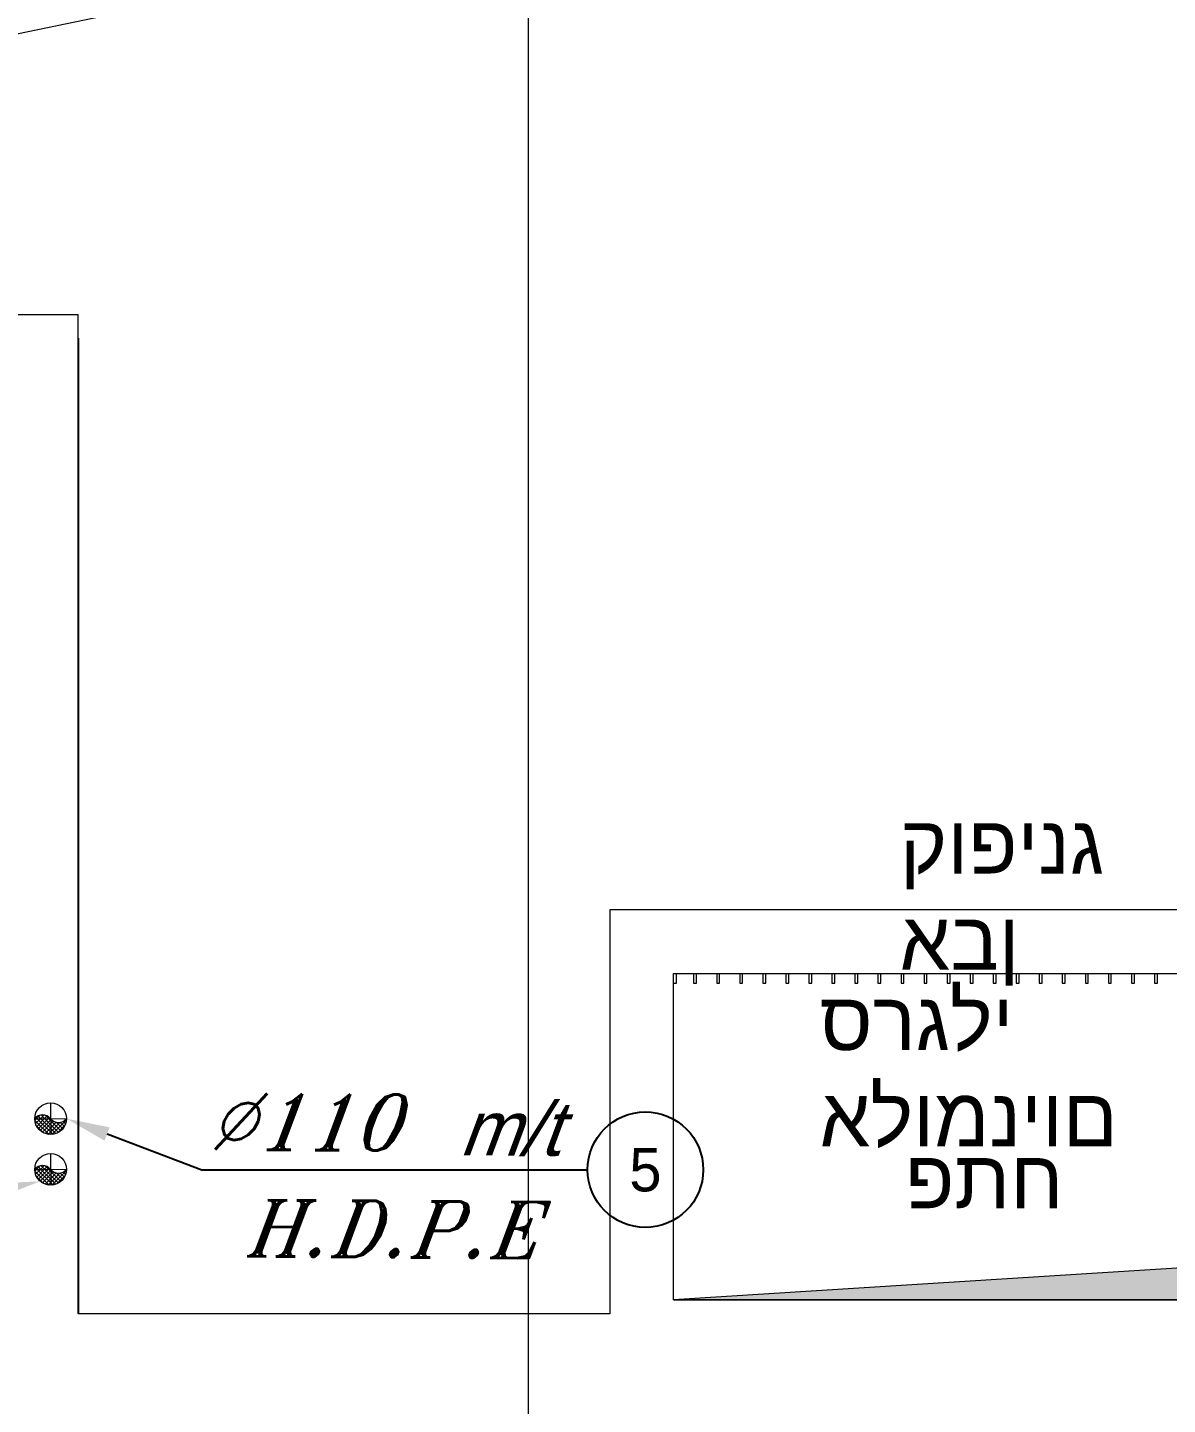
# Model space of a CAD drawing. Header units: centimetres. Extents: x 14435 to 32127, y -4289 to 2500.
# Drawn here: x 15798.1 to 16192.5, y -1608.1 to -1131.5 of the extents above; entities that cross this region are included whole.
import ezdxf
from ezdxf import colors
from ezdxf.entities.mleader import LeaderData, LeaderLine
from ezdxf.enums import TextEntityAlignment as Align
from ezdxf.math import Vec2, Vec3

# ---------------------------------------------------------------- set-up
doc = ezdxf.new("R2010")
doc.units = ezdxf.units.CM
for name, color, linetype in [('A', 251, 'Continuous'), ('hot water', 1, 'Continuous'), ('num of plumbing', 250, 'Continuous')]:
    doc.layers.add(name, color=color, linetype=linetype)
for name, color, linetype, lineweight in [('A-DETL', 7, 'Continuous', 5), ('A-DETL-GENF', 7, 'Continuous', 5), ('A-FLOR', 7, 'Continuous', 13), ('A-GLAZ-CWMG', 7, 'Continuous', 5), ('A-WALL', 7, 'Continuous', 13), ('G-ANNO-TEXT', 7, 'Continuous', 5)]:
    doc.layers.add(name, color=color, linetype=linetype, lineweight=lineweight)
doc.layers.add('G-ANNO-SYMB', color=240, linetype='Continuous', lineweight=5, true_color=0xff2227)
doc.styles.add('Arial_3', font='arial.ttf', dxfattribs={"height": 15})
doc.styles.add('MUR', font='MIRYL', dxfattribs={"oblique": 20})
doc.styles.add('RUM', font='ROMANT', dxfattribs={"oblique": 20})

# ---------------------------------------------------------------- blocks, each defined once
blk = doc.blocks.new('Rectangular Mullion - פרופיל מרובע 4_1-1043220-גג - Dependent 1')
at = {"layer": 'A-GLAZ-CWMG'}
for p, q in [((0, 2), (-1, 2)), ((-1, 2), (-1, -1.28))]:
    blk.add_line(p, q, dxfattribs=at)
blk = doc.blocks.new('Rectangular Mullion - פרופיל מרובע 4_1-1043214-גג - Dependent 1')
at = {"layer": 'A-GLAZ-CWMG'}
for p, q in [((-0.5, -1.28), (-0.5, 2)), ((-0.5, 2), (0.5, 2)), ((0.5, 2), (0.5, -1.28))]:
    blk.add_line(p, q, dxfattribs=at)
blk = doc.blocks.new('Rectangular Mullion - פרופיל מרובע 4_1-V323-גג - Dependent 1')
at = {"layer": 'A-GLAZ-CWMG'}
for p, q in [((-0.5, -1.28), (-0.5, 2)), ((-0.5, 2), (0.5, 2)), ((0.5, 2), (0.5, -1.28))]:
    blk.add_line(p, q, dxfattribs=at)
blk = doc.blocks.new('Rectangular Mullion - פרופיל מרובע 4_1-V324-גג - Dependent 1')
at = {"layer": 'A-GLAZ-CWMG'}
for p, q in [((-0.5, -1.28), (-0.5, 2)), ((-0.5, 2), (0.5, 2)), ((0.5, 2), (0.5, -1.28))]:
    blk.add_line(p, q, dxfattribs=at)
blk = doc.blocks.new('Rectangular Mullion - פרופיל מרובע 4_1-V325-גג - Dependent 1')
at = {"layer": 'A-GLAZ-CWMG'}
for p, q in [((-0.5, -1.28), (-0.5, 2)), ((-0.5, 2), (0.5, 2)), ((0.5, 2), (0.5, -1.28))]:
    blk.add_line(p, q, dxfattribs=at)
blk = doc.blocks.new('Rectangular Mullion - פרופיל מרובע 4_1-V326-גג - Dependent 1')
at = {"layer": 'A-GLAZ-CWMG'}
for p, q in [((-0.5, -1.28), (-0.5, 2)), ((-0.5, 2), (0.5, 2)), ((0.5, 2), (0.5, -1.28))]:
    blk.add_line(p, q, dxfattribs=at)
blk = doc.blocks.new('Rectangular Mullion - פרופיל מרובע 4_1-V327-גג - Dependent 1')
at = {"layer": 'A-GLAZ-CWMG'}
for p, q in [((-0.5, -1.28), (-0.5, 2)), ((-0.5, 2), (0.5, 2)), ((0.5, 2), (0.5, -1.28))]:
    blk.add_line(p, q, dxfattribs=at)
blk = doc.blocks.new('Rectangular Mullion - פרופיל מרובע 4_1-V328-גג - Dependent 1')
at = {"layer": 'A-GLAZ-CWMG'}
for p, q in [((-0.5, -1.28), (-0.5, 2)), ((-0.5, 2), (0.5, 2)), ((0.5, 2), (0.5, -1.28))]:
    blk.add_line(p, q, dxfattribs=at)
blk = doc.blocks.new('Rectangular Mullion - פרופיל מרובע 4_1-V329-גג - Dependent 1')
at = {"layer": 'A-GLAZ-CWMG'}
for p, q in [((-0.5, -1.28), (-0.5, 2)), ((-0.5, 2), (0.5, 2)), ((0.5, 2), (0.5, -1.28))]:
    blk.add_line(p, q, dxfattribs=at)
blk = doc.blocks.new('Rectangular Mullion - פרופיל מרובע 4_1-V330-גג - Dependent 1')
at = {"layer": 'A-GLAZ-CWMG'}
for p, q in [((-0.5, -1.28), (-0.5, 2)), ((-0.5, 2), (0.5, 2)), ((0.5, 2), (0.5, -1.28))]:
    blk.add_line(p, q, dxfattribs=at)
blk = doc.blocks.new('Rectangular Mullion - פרופיל מרובע 4_1-V331-גג - Dependent 1')
at = {"layer": 'A-GLAZ-CWMG'}
for p, q in [((-0.5, -1.28), (-0.5, 2)), ((-0.5, 2), (0.5, 2)), ((0.5, 2), (0.5, -1.28))]:
    blk.add_line(p, q, dxfattribs=at)
blk = doc.blocks.new('Rectangular Mullion - פרופיל מרובע 4_1-V332-גג - Dependent 1')
at = {"layer": 'A-GLAZ-CWMG'}
for p, q in [((-0.5, -1.28), (-0.5, 2)), ((-0.5, 2), (0.5, 2)), ((0.5, 2), (0.5, -1.28))]:
    blk.add_line(p, q, dxfattribs=at)
blk = doc.blocks.new('Rectangular Mullion - פרופיל מרובע 4_1-V333-גג - Dependent 1')
at = {"layer": 'A-GLAZ-CWMG'}
for p, q in [((-0.5, -1.28), (-0.5, 2)), ((-0.5, 2), (0.5, 2)), ((0.5, 2), (0.5, -1.28))]:
    blk.add_line(p, q, dxfattribs=at)
blk = doc.blocks.new('Rectangular Mullion - פרופיל מרובע 4_1-V334-גג - Dependent 1')
at = {"layer": 'A-GLAZ-CWMG'}
for p, q in [((-0.5, -1.28), (-0.5, 2)), ((-0.5, 2), (0.5, 2)), ((0.5, 2), (0.5, -1.28))]:
    blk.add_line(p, q, dxfattribs=at)
blk = doc.blocks.new('Rectangular Mullion - פרופיל מרובע 4_1-V335-גג - Dependent 1')
at = {"layer": 'A-GLAZ-CWMG'}
for p, q in [((-0.5, -1.28), (-0.5, 2)), ((-0.5, 2), (0.5, 2)), ((0.5, 2), (0.5, -1.28))]:
    blk.add_line(p, q, dxfattribs=at)
blk = doc.blocks.new('Rectangular Mullion - פרופיל מרובע 4_1-V336-גג - Dependent 1')
at = {"layer": 'A-GLAZ-CWMG'}
for p, q in [((-0.5, -1.28), (-0.5, 2)), ((-0.5, 2), (0.5, 2)), ((0.5, 2), (0.5, -1.28))]:
    blk.add_line(p, q, dxfattribs=at)
blk = doc.blocks.new('Rectangular Mullion - פרופיל מרובע 4_1-V337-גג - Dependent 1')
at = {"layer": 'A-GLAZ-CWMG'}
for p, q in [((-0.5, -1.28), (-0.5, 2)), ((-0.5, 2), (0.5, 2)), ((0.5, 2), (0.5, -1.28))]:
    blk.add_line(p, q, dxfattribs=at)
blk = doc.blocks.new('Rectangular Mullion - פרופיל מרובע 4_1-V338-גג - Dependent 1')
at = {"layer": 'A-GLAZ-CWMG'}
for p, q in [((-0.5, -1.28), (-0.5, 2)), ((-0.5, 2), (0.5, 2)), ((0.5, 2), (0.5, -1.28))]:
    blk.add_line(p, q, dxfattribs=at)
blk = doc.blocks.new('Rectangular Mullion - פרופיל מרובע 4_1-V339-גג - Dependent 1')
at = {"layer": 'A-GLAZ-CWMG'}
for p, q in [((-0.5, -1.28), (-0.5, 2)), ((-0.5, 2), (0.5, 2)), ((0.5, 2), (0.5, -1.28))]:
    blk.add_line(p, q, dxfattribs=at)
blk = doc.blocks.new('Rectangular Mullion - פרופיל מרובע 4_1-V340-גג - Dependent 1')
at = {"layer": 'A-GLAZ-CWMG'}
for p, q in [((-0.5, -1.28), (-0.5, 2)), ((-0.5, 2), (0.5, 2)), ((0.5, 2), (0.5, -1.28))]:
    blk.add_line(p, q, dxfattribs=at)
blk = doc.blocks.new('Rectangular Mullion - פרופיל מרובע 4_1-V341-גג - Dependent 1')
at = {"layer": 'A-GLAZ-CWMG'}
for p, q in [((-0.5, -1.28), (-0.5, 2)), ((-0.5, 2), (0.5, 2)), ((0.5, 2), (0.5, -1.28))]:
    blk.add_line(p, q, dxfattribs=at)
blk = doc.blocks.new('Rectangular Mullion - פרופיל מרובע 4_1-V342-גג - Dependent 1')
at = {"layer": 'A-GLAZ-CWMG'}
for p, q in [((-0.5, -1.28), (-0.5, 2)), ((-0.5, 2), (0.5, 2)), ((0.5, 2), (0.5, -1.28))]:
    blk.add_line(p, q, dxfattribs=at)
blk = doc.blocks.new('gag')
at = {"layer": 'A-DETL-GENF', "true_color": 0xc0c0c0}
blk.add_hatch(color=9, dxfattribs=at).paths.add_polyline_path([(49298.6, -12656.89), (49298.6, -12549.56), (49266.99, -12623.67), (48743.85, -12656.89), (49177.19, -12656.89)], flags=0)
at = {"layer": 'A-DETL', "color": 9, "true_color": 0xc0c0c0}
blk.add_line((49257.6, -12064.97), (48009.39, -12323.92), dxfattribs=at)
at = {"layer": 'A-DETL', "color": 7}
for p, q in [((49266.99, -12623.67), (48743.85, -12656.89)), ((48743.85, -12656.89), (49298.6, -12656.89))]:
    blk.add_line(p, q, dxfattribs=at)
at = {"layer": 'A-FLOR'}
for p, q in [((48537.87, -12315.92), (48009.43, -12315.92)), ((48537.87, -12661.74), (48537.87, -12315.92)), ((48537.97, -12323.92), (48537.97, -12613.67)), ((48975.94, -12521.89), (48721.85, -12521.89)), ((48721.85, -12521.89), (48721.85, -12661.74)), ((48743.85, -12656.89), (48743.85, -12543.89)), ((48743.85, -12543.89), (48997.94, -12543.89)), ((49298.6, -12656.89), (48743.85, -12656.89)), ((48721.85, -12661.74), (48537.87, -12661.74))]:
    blk.add_line(p, q, dxfattribs=at)
at = {"layer": 'A-WALL'}
blk.add_line((48537.97, -12613.67), (48537.97, -12661.74), dxfattribs=at)
at = {"layer": 'G-ANNO-SYMB', "color": 7}
blk.add_line((48693.65, -13127.24), (48693.65, -10671.6), dxfattribs=at)
at = {"layer": 'A-GLAZ-CWMG', "rotation": 180}
blk.add_blockref('Rectangular Mullion - פרופיל מרובע 4_1-1043220-גג - Dependent 1', (48743.85, -12545.17), dxfattribs=at)
at = {"layer": 'A-GLAZ-CWMG', "extrusion": (0, 0, -1), "rotation": 180}
for name, p in [('Rectangular Mullion - פרופיל מרובע 4_1-1043214-גג - Dependent 1', (-48751.32, -12545.17)), ('Rectangular Mullion - פרופיל מרובע 4_1-V323-גג - Dependent 1', (-48759.29, -12545.17)), ('Rectangular Mullion - פרופיל מרובע 4_1-V324-גג - Dependent 1', (-48767.27, -12545.17)), ('Rectangular Mullion - פרופיל מרובע 4_1-V325-גג - Dependent 1', (-48775.24, -12545.17)), ('Rectangular Mullion - פרופיל מרובע 4_1-V326-גג - Dependent 1', (-48783.21, -12545.17)), ('Rectangular Mullion - פרופיל מרובע 4_1-V327-גג - Dependent 1', (-48791.18, -12545.17)), ('Rectangular Mullion - פרופיל מרובע 4_1-V328-גג - Dependent 1', (-48799.16, -12545.17)), ('Rectangular Mullion - פרופיל מרובע 4_1-V329-גג - Dependent 1', (-48807.13, -12545.17)), ('Rectangular Mullion - פרופיל מרובע 4_1-V330-גג - Dependent 1', (-48815.1, -12545.17)), ('Rectangular Mullion - פרופיל מרובע 4_1-V331-גג - Dependent 1', (-48823.07, -12545.17)), ('Rectangular Mullion - פרופיל מרובע 4_1-V332-גג - Dependent 1', (-48831.05, -12545.17)), ('Rectangular Mullion - פרופיל מרובע 4_1-V333-גג - Dependent 1', (-48839.02, -12545.17)), ('Rectangular Mullion - פרופיל מרובע 4_1-V334-גג - Dependent 1', (-48846.99, -12545.17)), ('Rectangular Mullion - פרופיל מרובע 4_1-V335-גג - Dependent 1', (-48854.96, -12545.17)), ('Rectangular Mullion - פרופיל מרובע 4_1-V336-גג - Dependent 1', (-48862.94, -12545.17)), ('Rectangular Mullion - פרופיל מרובע 4_1-V337-גג - Dependent 1', (-48870.91, -12545.17)), ('Rectangular Mullion - פרופיל מרובע 4_1-V338-גג - Dependent 1', (-48878.88, -12545.17)), ('Rectangular Mullion - פרופיל מרובע 4_1-V339-גג - Dependent 1', (-48886.85, -12545.17)), ('Rectangular Mullion - פרופיל מרובע 4_1-V340-גג - Dependent 1', (-48894.82, -12545.17)), ('Rectangular Mullion - פרופיל מרובע 4_1-V341-גג - Dependent 1', (-48902.8, -12545.17)), ('Rectangular Mullion - פרופיל מרובע 4_1-V342-גג - Dependent 1', (-48910.77, -12545.17))]:
    blk.add_blockref(name, p, dxfattribs=at)
at = {"layer": 'G-ANNO-TEXT', "char_height": 20, "attachment_point": 1, "style": 'Arial_3'}
for s, insert, width in [('קופינג אבן', (48822.11, -12489.26), 108.3881), ('סרגלי אלומניום', (48794.43, -12550.36), 158.4135), ('\\fArial|b0|i0|c177|p34|;\\W.8; ', (48865.29, -12605.17), 4.4894), ('פתח', (48824.01, -12605.17), 50.0253)]:
    blk.add_mtext(s, dxfattribs=dict(at, insert=insert, width=width))
blk = doc.blocks.new('_TagCircle - Metric')
at = {"color": 0, "linetype": 'ByBlock', "lineweight": -2, "transparency": 16777216}
blk.add_circle((0, 0), 4, dxfattribs=at)
at = {"color": 0, "transparency": 16777216}
blk.add_attdef('TAGNUMBER', text='', height=3, dxfattribs=at).set_placement((0, -1.5), align=Align.CENTER)

msp = doc.modelspace()

# ---------------------------------------------------------------- linework, layer by layer
at = {"layer": 'hot water', "color": 6, "lineweight": 15, "ltscale": 20}
for centre in [(15806.12, -1509.2), (15806.11, -1526.74)]:
    msp.add_circle(centre, 5.5, dxfattribs=at)
at = {"layer": 'num of plumbing', "lineweight": 0}
for p, q in [((15806.08, -1503.7), (15806.16, -1514.7)), ((15800.62, -1509.23), (15811.62, -1509.16)), ((15800.65, -1509.81), (15801.22, -1509.23)), ((15805.57, -1514.67), (15800.65, -1509.82)), ((15800.9, -1510.92), (15802.57, -1509.22)), ((15801.41, -1509.23), (15801, -1508.82)), ((15801.22, -1509.23), (15802.44, -1508)), ((15801.31, -1511.86), (15803.92, -1509.21)), ((15806.15, -1513.9), (15801.41, -1509.23)), ((15802.76, -1509.22), (15801.78, -1508.26)), ((15801.85, -1512.66), (15805.26, -1509.2)), ((15802.51, -1513.35), (15806.12, -1509.69)), ((15802.57, -1509.22), (15803.87, -1507.9)), ((15806.14, -1512.55), (15802.76, -1509.22)), ((15804.11, -1509.21), (15802.8, -1507.92)), ((15803.92, -1509.21), (15804.9, -1508.21)), ((15806.13, -1511.21), (15804.11, -1509.21)), ((15805.46, -1509.2), (15804.2, -1507.96)), ((15805.26, -1509.2), (15805.7, -1508.75)), ((15806.12, -1509.86), (15805.46, -1509.2)), ((15806.12, -1509.69), (15806.35, -1509.46)), ((15809.69, -1513.38), (15806.12, -1509.86)), ((15806.13, -1511.03), (15807.1, -1510.05)), ((15806.14, -1512.38), (15808.06, -1510.43)), ((15806.15, -1513.73), (15809.34, -1510.49)), ((15806.55, -1514.68), (15811.61, -1509.55)), ((15810.36, -1512.7), (15808.06, -1510.43)), ((15810.91, -1511.9), (15809.46, -1510.47)), ((15811.32, -1510.97), (15810.47, -1510.13)), ((15811.58, -1509.89), (15811.25, -1509.57)), ((15803.65, -1514.11), (15801.24, -1511.73)), ((15803.29, -1513.91), (15806.13, -1511.03)), ((15804.2, -1514.35), (15806.14, -1512.38)), ((15805.26, -1514.63), (15806.15, -1513.73)), ((15808.9, -1513.94), (15806.13, -1511.21)), ((15807.98, -1514.37), (15806.14, -1512.55)), ((15806.9, -1514.64), (15806.15, -1513.9)), ((15808.33, -1514.23), (15811.19, -1511.34)), ((15806.08, -1521.24), (15806.15, -1532.24)), ((15800.61, -1526.78), (15811.61, -1526.7)), ((15800.65, -1527.35), (15801.22, -1526.77)), ((15805.57, -1532.21), (15800.65, -1527.36)), ((15800.89, -1528.46), (15802.56, -1526.76)), ((15801.41, -1526.77), (15800.99, -1526.36)), ((15801.22, -1526.77), (15802.43, -1525.54)), ((15803.65, -1531.65), (15801.23, -1529.27)), ((15801.3, -1529.4), (15803.91, -1526.75)), ((15806.15, -1531.44), (15801.41, -1526.77)), ((15802.76, -1526.76), (15801.78, -1525.8)), ((15801.84, -1530.2), (15805.26, -1526.74)), ((15802.51, -1530.89), (15806.12, -1527.23)), ((15802.56, -1526.76), (15803.87, -1525.44)), ((15806.14, -1530.09), (15802.76, -1526.76)), ((15804.1, -1526.75), (15802.79, -1525.46)), ((15803.29, -1531.46), (15806.13, -1528.58)), ((15803.91, -1526.75), (15804.89, -1525.76)), ((15806.13, -1528.75), (15804.1, -1526.75)), ((15804.19, -1531.89), (15806.14, -1529.92)), ((15805.45, -1526.74), (15804.2, -1525.51)), ((15805.26, -1526.74), (15805.7, -1526.3)), ((15806.12, -1527.4), (15805.45, -1526.74)), ((15806.12, -1527.23), (15806.34, -1527)), ((15809.69, -1530.92), (15806.12, -1527.4)), ((15806.13, -1528.58), (15807.1, -1527.59)), ((15808.9, -1531.48), (15806.13, -1528.75)), ((15806.14, -1529.92), (15808.06, -1527.98)), ((15806.15, -1531.27), (15809.34, -1528.03)), ((15806.55, -1532.22), (15811.6, -1527.09)), ((15810.35, -1530.24), (15808.06, -1527.98)), ((15808.32, -1531.77), (15811.18, -1528.88)), ((15810.9, -1529.44), (15809.45, -1528.01)), ((15811.32, -1528.52), (15810.46, -1527.67)), ((15811.57, -1527.43), (15811.25, -1527.11)), ((15805.26, -1532.17), (15806.15, -1531.27)), ((15807.98, -1531.91), (15806.14, -1530.09)), ((15806.9, -1532.18), (15806.15, -1531.44))]:
    msp.add_line(p, q, dxfattribs=at)
for centre in [(15806.12, -1509.2), (15806.11, -1526.74)]:
    msp.add_circle(centre, 5.5, dxfattribs=at)
for centre, start, end in [((15803.38, -1511.35), 38.1563, 142.6343), ((15808.85, -1507.05), 218.1563, 322.6343), ((15803.38, -1528.89), 38.1563, 142.6343), ((15808.85, -1524.59), 218.1563, 322.6343)]:
    msp.add_arc(centre, 3.48, start, end, dxfattribs=at)

# ---------------------------------------------------------------- block references
msp.add_blockref('gag', (-32722.21, 11084.93))

# ---------------------------------------------------------------- texts
at = {"layer": 'A', "color": 1, "oblique": 20}
for s, height, style, p in [('%%C110', 19.44, 'RUM', (15893.51, -1510.3, -2879.57)), ('m/t', 18.72, 'MUR', (15964.77, -1512.23, 17184.16)), ('H.D.P.E', 19.44, 'RUM', (15923.3, -1547.44, 6.4))]:
    msp.add_text(s, height=height, rotation=359.6133, dxfattribs=dict(at, style=style)).set_placement(p, align=Align.MIDDLE)

# ---------------------------------------------------------------- leaders
at = {"layer": 'num of plumbing', "lineweight": 13}
ml = msp.add_multileader_block('Standard', dxfattribs=at)
ml.set_content('_TagCircle - Metric', color=256, scale=5)
ml.set_attribute('TAGNUMBER', '5', width=0)
ml.set_leader_properties()
ml.build(insert=Vec2(0, 0))
ml.multileader.update_dxf_attribs({"text_right_attachment_type": 6, "dogleg_length": 0.36, "arrow_head_size": 15, "scale": 5})
ctx = ml.context
ctx.base_point, ctx.scale, ctx.char_height, ctx.arrow_head_size, ctx.landing_gap_size, ctx.plane_origin = Vec3(15991.92, -1526.87), 5, 0.9, 15, 0.45, Vec3(15709.55, -1492.5)
ctx.right_attachment = 6
notes = []
notes.append((ctx, [(1, (1, 1, 0), (15858.4, -1526.87), (1, 0), 133.53, [(0, [(15811.62, -1509.2)], 0, [])])]))
ctx.block.insert = Vec3(16011.92, -1526.87)
ml = msp.add_multileader_block('Standard', dxfattribs=at)
ml.set_content('_TagCircle - Metric', color=256, scale=5)
ml.set_attribute('TAGNUMBER', '4', width=0)
ml.set_leader_properties()
ml.build(insert=Vec2(0, 0))
ml.multileader.update_dxf_attribs({"text_right_attachment_type": 6, "dogleg_length": 0.36, "arrow_head_size": 15, "scale": 5})
ctx = ml.context
ctx.base_point, ctx.scale, ctx.char_height, ctx.arrow_head_size, ctx.landing_gap_size, ctx.plane_origin = Vec3(15452, -1568.55), 5, 0.9, 15, 0.45, Vec3(15343.15, -1534.18)
ctx.right_attachment = 6
notes.append((ctx, [(0, (1, 1, 0), (15625.53, -1568.55), (-1, 0), 133.53, [(0, [(15802.51, -1530.89)], 0, [])])]))
ctx.block.insert = Vec3(15472, -1568.55)
for ctx, leaders in notes:
    for number, flags, end, landing, length, lines in leaders:
        leader = LeaderData()
        leader.index, (leader.has_last_leader_line, leader.has_dogleg_vector, leader.attachment_direction) = number, flags
        leader.last_leader_point, leader.dogleg_vector, leader.dogleg_length = Vec3(end), Vec3(landing), length
        for number, points, colour, breaks in lines:
            line = LeaderLine()
            line.index, line.vertices, line.color, line.breaks = number, Vec3.list(points), colors.encode_raw_color(colour), breaks
            leader.lines.append(line)
        ctx.leaders.append(leader)

doc.saveas('drawing.dxf')
